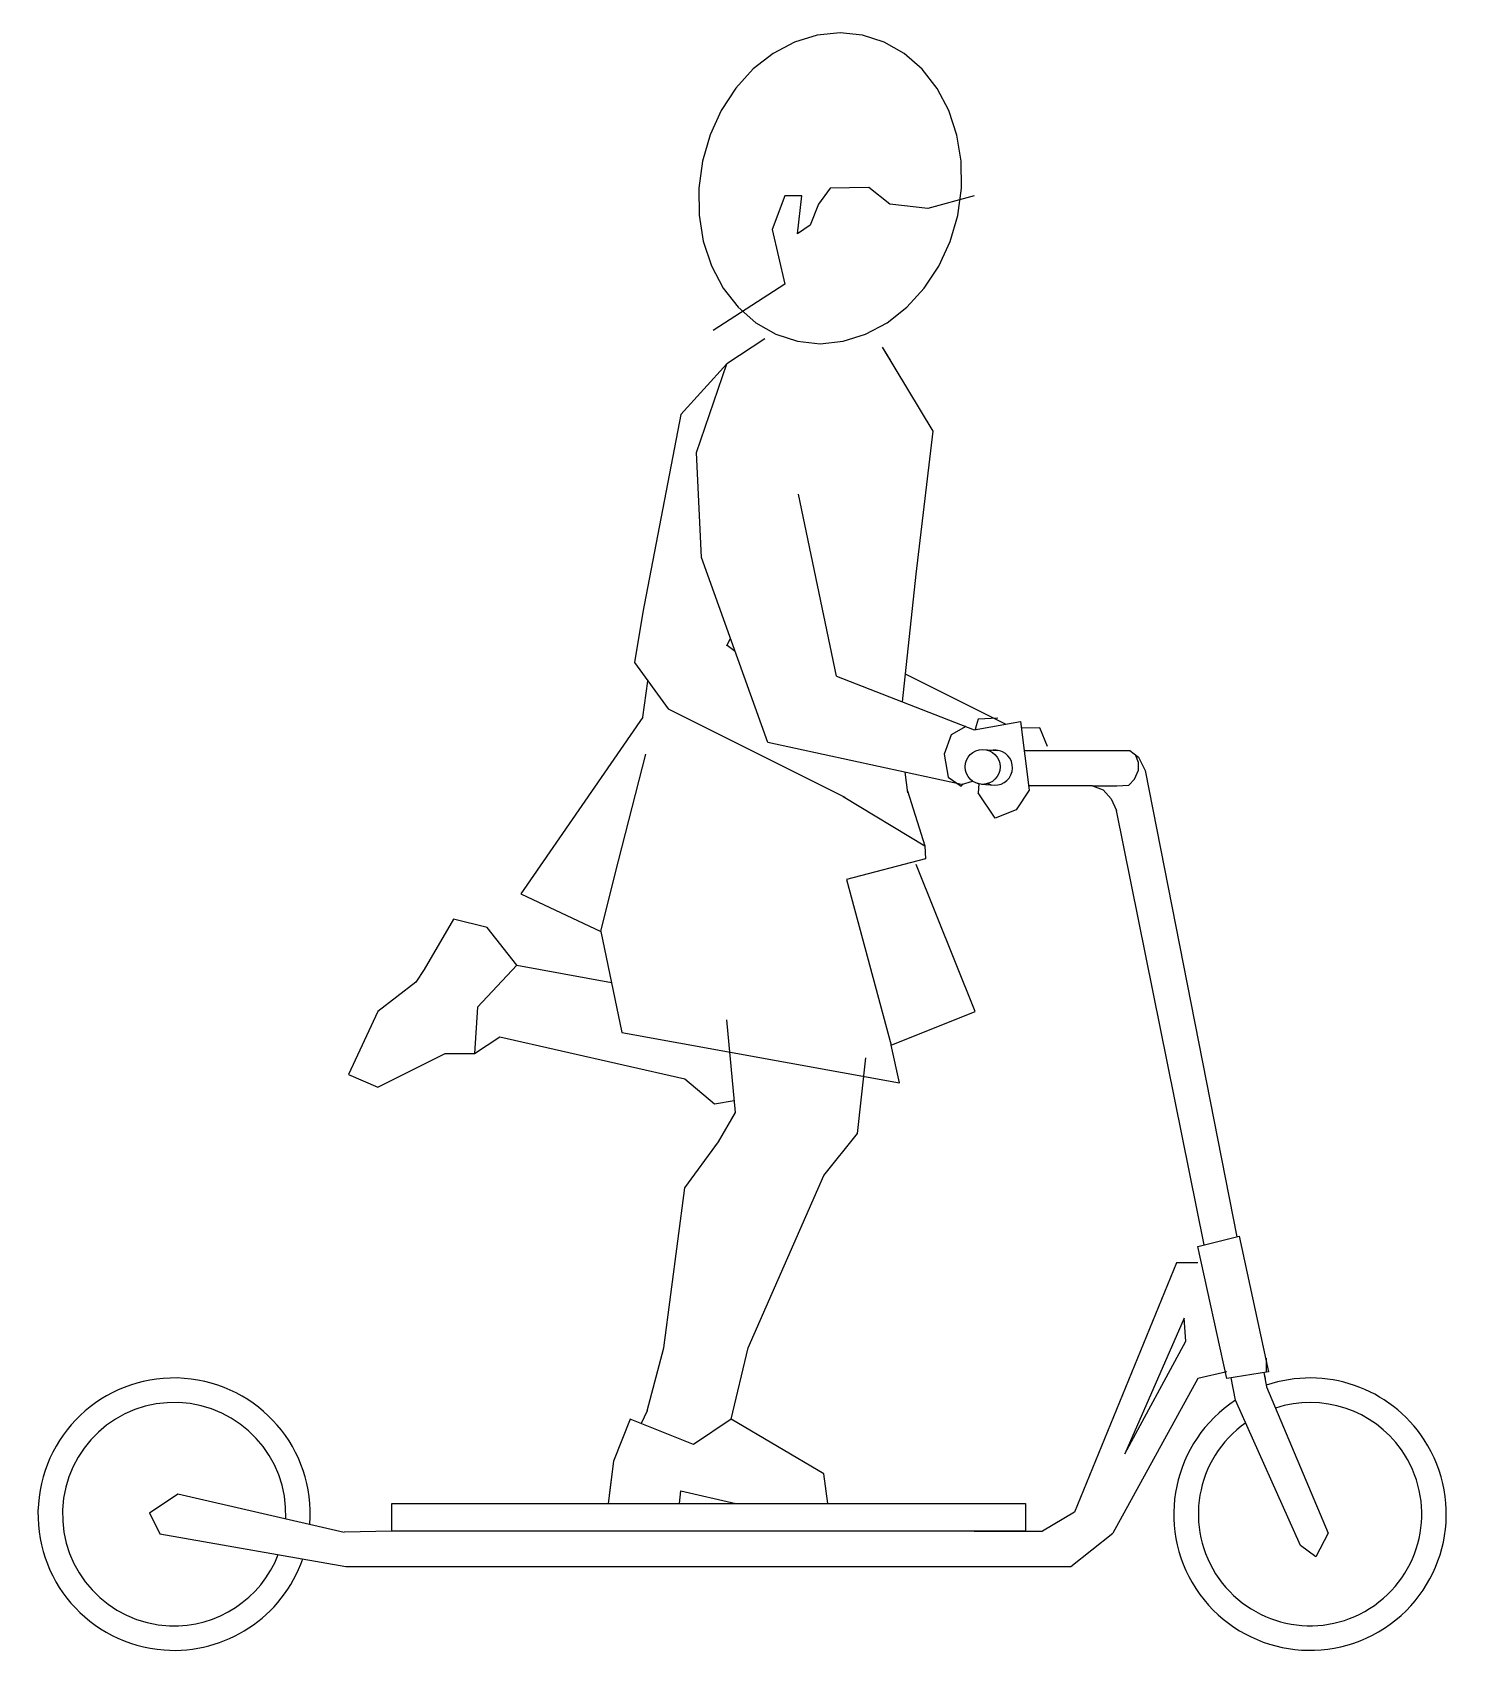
# Model space of a CAD drawing. Extents: x -0.56 to 0.57, y 0.03 to 1.33.
import ezdxf

# ---------------------------------------------------------------- set-up
doc = ezdxf.new("R2010")
doc.units = 0
doc.header["$MEASUREMENT"] = 0

msp = doc.modelspace()

# ---------------------------------------------------------------- linework, layer by layer
at = {"linetype": 'Continuous'}
for p, q in [((0.0391, 1.3179), (0.0222, 1.3089)), ((0.0569, 1.3235), (0.0391, 1.3179)), ((0.075, 1.3253), (0.0569, 1.3235)), ((0.0928, 1.3234), (0.075, 1.3253)), ((0.1099, 1.3179), (0.0928, 1.3234)), ((0.1257, 1.3088), (0.1099, 1.3179)), ((0.0222, 1.3089), (0.0066, 1.2967)), ((0.1397, 1.2966), (0.1257, 1.3088)), ((0.0066, 1.2967), (-0.0071, 1.2816)), ((0.1515, 1.2814), (0.1397, 1.2966)), ((-0.0071, 1.2816), (-0.0186, 1.2641)), ((0.1607, 1.2639), (0.1515, 1.2814)), ((-0.0186, 1.2641), (-0.0274, 1.2447)), ((0.1671, 1.2445), (0.1607, 1.2639)), ((-0.0274, 1.2447), (-0.0334, 1.2241)), ((0.1705, 1.2239), (0.1671, 1.2445)), ((-0.0334, 1.2241), (-0.0364, 1.2028)), ((0.1707, 1.2026), (0.1705, 1.2239)), ((-0.0364, 1.2028), (-0.0361, 1.1815)), ((0.0672, 1.2027), (0.058, 1.19)), ((0.0978, 1.2033), (0.0672, 1.2027)), ((0.1144, 1.19), (0.0978, 1.2033)), ((0.1678, 1.1813), (0.1707, 1.2026)), ((0.0315, 1.1967), (0.0216, 1.1701)), ((0.0448, 1.1967), (0.0315, 1.1967)), ((0.0415, 1.1668), (0.0448, 1.1967)), ((0.058, 1.19), (0.0514, 1.1735)), ((0.1442, 1.1867), (0.1144, 1.19)), ((0.1807, 1.1967), (0.1442, 1.1867)), ((-0.0361, 1.1815), (-0.0328, 1.1609)), ((0.1618, 1.1607), (0.1678, 1.1813)), ((0.0216, 1.1701), (0.0315, 1.127)), ((0.0514, 1.1735), (0.0415, 1.1668)), ((-0.0328, 1.1609), (-0.0264, 1.1415)), ((0.1529, 1.1413), (0.1618, 1.1607)), ((-0.0264, 1.1415), (-0.0171, 1.124)), ((0.1414, 1.1239), (0.1529, 1.1413)), ((0.0315, 1.127), (-0.0249, 1.0906)), ((-0.0171, 1.124), (-0.0053, 1.1089)), ((0.1277, 1.1088), (0.1414, 1.1239)), ((-0.0053, 1.1089), (0.0087, 1.0966)), ((0.1122, 1.0965), (0.1277, 1.1088)), ((0.0087, 1.0966), (0.0244, 1.0876)), ((0.0244, 1.0876), (0.0415, 1.082)), ((0.0775, 1.082), (0.0952, 1.0875)), ((0.0952, 1.0875), (0.1122, 1.0965)), ((0.0158, 1.0839), (-0.0141, 1.0641)), ((0.0415, 1.082), (0.0594, 1.0801)), ((0.0594, 1.0801), (0.0775, 1.082)), ((0.1147, 1.0671), (0.1086, 1.0773)), ((0.1484, 1.011), (0.1086, 1.0773)), ((-0.0141, 1.0641), (-0.0505, 1.0243)), ((-0.0381, 0.9944), (-0.0141, 1.0641)), ((-0.0505, 1.0243), (-0.0804, 0.8684)), ((0.1351, 0.8983), (0.1484, 1.011)), ((-0.0343, 0.9116), (-0.0381, 0.9944)), ((0.0723, 0.818), (0.0423, 0.9613)), ((0.0182, 0.7657), (-0.0343, 0.9116)), ((0.1243, 0.7977), (0.1351, 0.8983)), ((-0.0804, 0.8684), (-0.087, 0.8287)), ((-0.0141, 0.8419), (-0.0113, 0.8478)), ((-0.0139, 0.8424), (-0.0077, 0.8376)), ((-0.087, 0.8287), (-0.0605, 0.7922)), ((-0.0804, 0.7856), (-0.0764, 0.814)), ((0.0723, 0.818), (0.1807, 0.7756)), ((0.2054, 0.7801), (0.1266, 0.8196)), ((-0.0605, 0.7922), (0.0787, 0.7226)), ((-0.0804, 0.7856), (-0.1765, 0.6463)), ((0.1741, 0.7782), (0.1626, 0.7716)), ((0.1807, 0.7756), (0.2172, 0.7822)), ((0.1824, 0.7787), (0.1815, 0.7758)), ((0.184, 0.7839), (0.1824, 0.7787)), ((0.1995, 0.7847), (0.184, 0.7839)), ((0.2172, 0.7822), (0.2241, 0.728)), ((0.2325, 0.7771), (0.2178, 0.7769)), ((0.2385, 0.7624), (0.2325, 0.7771)), ((0.1707, 0.7325), (0.0182, 0.7657)), ((0.1626, 0.7716), (0.157, 0.7565)), ((-0.1022, 0.662), (-0.078, 0.7563)), ((0.157, 0.7565), (0.1602, 0.7382)), ((0.1872, 0.7601), (0.1995, 0.7594)), ((0.2201, 0.7594), (0.3034, 0.7594)), ((0.3034, 0.7594), (0.3103, 0.7541)), ((0.3103, 0.7497), (0.3078, 0.756)), ((0.3103, 0.7541), (0.3155, 0.7434)), ((0.3103, 0.7438), (0.3103, 0.7497)), ((0.1285, 0.7259), (0.1263, 0.7422)), ((0.1602, 0.7382), (0.1705, 0.7311)), ((0.3027, 0.7319), (0.3071, 0.7366)), ((0.3071, 0.7366), (0.3103, 0.7438)), ((0.3155, 0.7434), (0.3879, 0.3759)), ((0.0776, 0.7231), (0.1419, 0.6842)), ((0.1283, 0.7275), (0.1419, 0.6842)), ((0.1705, 0.7311), (0.1722, 0.733)), ((0.1707, 0.7325), (0.1794, 0.7351)), ((0.1794, 0.7351), (0.1844, 0.7331)), ((0.1844, 0.7331), (0.1838, 0.7259)), ((0.1973, 0.706), (0.1838, 0.7259)), ((0.1864, 0.7327), (0.1967, 0.7319)), ((0.2241, 0.728), (0.2138, 0.7126)), ((0.2741, 0.7314), (0.2236, 0.7315)), ((0.2741, 0.7314), (0.2932, 0.7315)), ((0.2741, 0.7314), (0.2825, 0.7283)), ((0.2825, 0.7283), (0.2888, 0.7211)), ((0.2932, 0.7315), (0.3027, 0.7319)), ((0.2138, 0.7126), (0.1973, 0.706)), ((0.2888, 0.7211), (0.2929, 0.712)), ((0.3621, 0.3694), (0.2929, 0.712)), ((0.1419, 0.6842), (0.1423, 0.6739)), ((0.1423, 0.6739), (0.08, 0.6576)), ((-0.1135, 0.6165), (-0.1022, 0.662)), ((0.1815, 0.5535), (0.1351, 0.6695)), ((-0.1765, 0.6463), (-0.1135, 0.6165)), ((0.08, 0.6576), (0.1152, 0.527)), ((-0.2296, 0.6264), (-0.2528, 0.5866)), ((-0.203, 0.6198), (-0.2296, 0.6264)), ((-0.1798, 0.59), (-0.203, 0.6198)), ((-0.1135, 0.6165), (-0.097, 0.5369)), ((-0.2528, 0.5866), (-0.2594, 0.5767)), ((-0.1798, 0.59), (-0.2107, 0.557)), ((-0.1798, 0.59), (-0.1052, 0.5764)), ((-0.2594, 0.5767), (-0.2892, 0.5535)), ((-0.2107, 0.557), (-0.213, 0.5203)), ((-0.2892, 0.5535), (-0.3125, 0.5038)), ((-0.0074, 0.4739), (-0.0141, 0.5469)), ((0.1152, 0.527), (0.1815, 0.5535)), ((-0.213, 0.5203), (-0.1931, 0.5336)), ((-0.1931, 0.5336), (-0.0472, 0.5004)), ((-0.097, 0.5369), (0.1218, 0.4971)), ((-0.2892, 0.4938), (-0.2362, 0.5203)), ((-0.2362, 0.5203), (-0.213, 0.5203)), ((0.0887, 0.4574), (0.0953, 0.517)), ((0.1218, 0.4971), (0.1152, 0.527)), ((-0.3125, 0.5038), (-0.2892, 0.4938)), ((-0.0472, 0.5004), (-0.024, 0.4806)), ((-0.024, 0.4806), (-0.0083, 0.4832)), ((-0.0207, 0.4507), (-0.0074, 0.4739)), ((0.0622, 0.4242), (0.0887, 0.4574)), ((-0.0472, 0.4143), (-0.0207, 0.4507)), ((-0.0638, 0.2883), (-0.0472, 0.4143)), ((0.0025, 0.2883), (0.0622, 0.4242)), ((0.3571, 0.3681), (0.3895, 0.3763)), ((0.3895, 0.3763), (0.4128, 0.2694)), ((0.38, 0.2641), (0.3571, 0.3681)), ((0.3402, 0.3552), (0.2599, 0.1587)), ((0.3571, 0.3552), (0.3402, 0.3552)), ((0.3462, 0.3116), (0.2995, 0.2047)), ((0.3477, 0.2935), (0.3462, 0.3116)), ((-0.0771, 0.2385), (-0.0638, 0.2883)), ((-0.0108, 0.2319), (0.0025, 0.2883)), ((0.2995, 0.2047), (0.3477, 0.2935)), ((0.4113, 0.2694), (0.4113, 0.28)), ((0.3571, 0.2641), (0.2901, 0.1421)), ((0.38, 0.2694), (0.3571, 0.2641)), ((0.4128, 0.2694), (0.38, 0.2641)), ((0.3868, 0.2469), (0.3832, 0.2647)), ((0.409, 0.2688), (0.4113, 0.2575)), ((0.409, 0.2688), (0.41, 0.2641)), ((0.438, 0.1325), (0.3868, 0.2469)), ((0.4113, 0.2575), (0.4597, 0.1421)), ((-0.0771, 0.2385), (-0.0817, 0.2285)), ((-0.0903, 0.2319), (-0.1036, 0.1988)), ((-0.0406, 0.212), (-0.0903, 0.2319)), ((-0.0108, 0.2319), (-0.0406, 0.212)), ((0.0622, 0.1888), (-0.0108, 0.2319)), ((-0.1036, 0.1988), (-0.1077, 0.1656)), ((-0.1036, 0.1988), (-0.1069, 0.1722)), ((0.0655, 0.1656), (0.0622, 0.1888)), ((-0.4694, 0.1581), (-0.4469, 0.1731)), ((-0.4469, 0.1731), (-0.3159, 0.143)), ((-0.0514, 0.1656), (-0.0505, 0.1756)), ((-0.0505, 0.1756), (-0.0072, 0.1656)), ((-0.4694, 0.1581), (-0.4612, 0.1415)), ((-0.2783, 0.1656), (0.2213, 0.1656)), ((-0.2783, 0.1437), (-0.2783, 0.1656)), ((-0.1077, 0.1656), (-0.0514, 0.1656)), ((0.2213, 0.1656), (0.2213, 0.1437)), ((0.2599, 0.1587), (0.2347, 0.1437)), ((-0.2783, 0.1437), (-0.3159, 0.143)), ((0.2213, 0.1437), (-0.2783, 0.1437)), ((0.1807, 0.1437), (0.2347, 0.1437)), ((0.257, 0.1159), (0.2901, 0.1421)), ((0.4597, 0.1421), (0.45, 0.1235)), ((-0.4612, 0.1415), (-0.3144, 0.1159)), ((0.45, 0.1235), (0.438, 0.1325)), ((-0.3144, 0.1159), (0.257, 0.1159))]:
    msp.add_line(p, q, dxfattribs=at)
msp.add_circle((0.1874, 0.7464), 0.0138, dxfattribs=at)
for points, knots in [([(0.1914, 0.7332), (0.1983, 0.73), (0.2065, 0.733), (0.2097, 0.74), (0.2129, 0.7469), (0.2099, 0.7551), (0.203, 0.7583)], [0, 0, 0, 0, 1, 1, 1, 2, 2, 2, 2]), ([(-0.442, 0.2642), (-0.5011, 0.2686), (-0.5526, 0.2242), (-0.5569, 0.165), (-0.5613, 0.1059), (-0.5169, 0.0544), (-0.4578, 0.05)], [1, 1, 1, 1, 2, 2, 2, 3, 3, 3, 3])]:
    msp.add_open_spline(points, degree=3, knots=knots, dxfattribs=at)
for points in [[(0.203, 0.7583), (0.1999, 0.7597), (0.1964, 0.76), (0.1932, 0.759)], [(0.5354, 0.2158), (0.5086, 0.2569), (0.4574, 0.2745), (0.411, 0.2588)], [(-0.3428, 0.1492), (-0.3384, 0.2083), (-0.3828, 0.2598), (-0.442, 0.2642)], [(-0.4463, 0.2451), (-0.4949, 0.247), (-0.5359, 0.2092), (-0.5378, 0.1606)], [(0.3868, 0.247), (0.3371, 0.2146), (0.3232, 0.148), (0.3556, 0.0984)], [(0.5175, 0.2078), (0.4952, 0.2394), (0.455, 0.2528), (0.4182, 0.2408)], [(-0.3619, 0.1536), (-0.3599, 0.2022), (-0.3978, 0.2431), (-0.4463, 0.2451)], [(0.3948, 0.2291), (0.355, 0.201), (0.3455, 0.1461), (0.3736, 0.1064)], [(0.4962, 0.0852), (0.536, 0.1132), (0.5455, 0.1681), (0.5175, 0.2078)], [(0.5042, 0.0672), (0.5539, 0.0996), (0.5678, 0.1662), (0.5354, 0.2158)], [(-0.5378, 0.1606), (-0.5398, 0.112), (-0.502, 0.0711), (-0.4534, 0.0691)], [(-0.4578, 0.05), (-0.4093, 0.0464), (-0.3644, 0.0759), (-0.3484, 0.1219)], [(-0.4534, 0.0691), (-0.4158, 0.0676), (-0.3814, 0.0902), (-0.3678, 0.1252)], [(0.3736, 0.1064), (0.4016, 0.0667), (0.4565, 0.0571), (0.4962, 0.0852)], [(0.3556, 0.0984), (0.388, 0.0487), (0.4546, 0.0348), (0.5042, 0.0672)]]:
    msp.add_open_spline(points, degree=3, dxfattribs=at)

doc.saveas('drawing.dxf')
